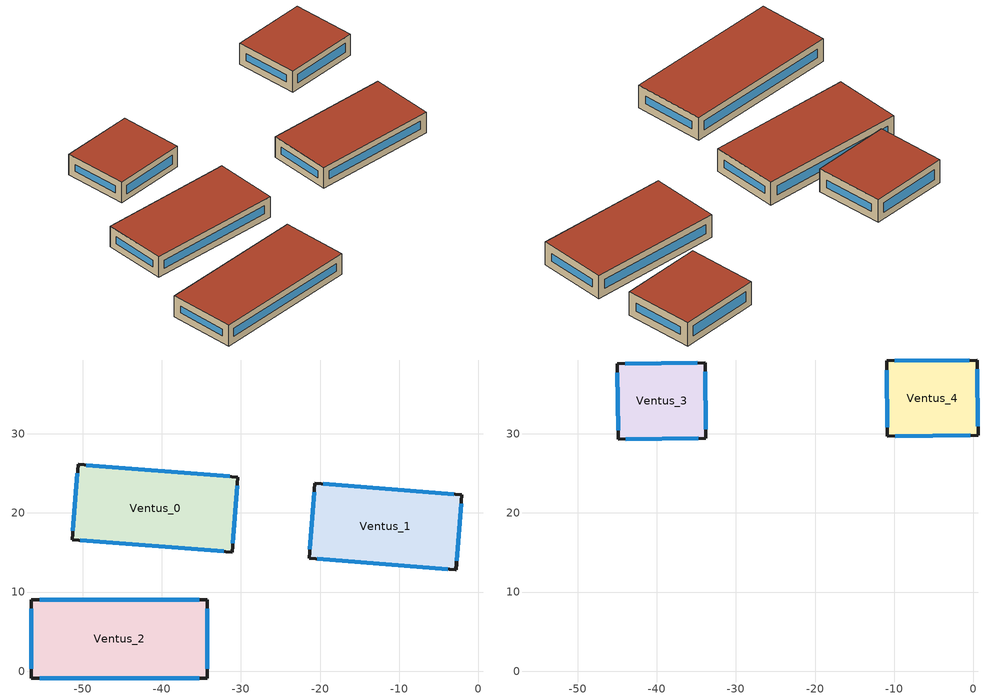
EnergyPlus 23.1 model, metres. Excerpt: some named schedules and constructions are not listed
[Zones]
Ventus_0
 floor outside (90.1-2019 Nonresidential CZ 0 Exterior Floor (Mass)): -50.59,26.13,3.49 -30.38,24.54,3.48 -31.13,15.05,3.48 -51.34,16.64,3.49
 wall outside (90.1-2019 Nonresidential CZ 0 Exterior Wall (Mass)): -50.59,26.13 -51.34,16.64 z3.49:6.87; -31.13,15.05 -30.38,24.54 z3.48:6.87; -51.34,16.64,3.49 -31.13,15.05,3.48 -31.13,15.05,6.87 -51.34,16.64,6.87; -30.38,24.54,3.48 -50.59,26.13,3.49 -50.59,26.13,6.87 -30.38,24.54,6.87
 window (90.1-2019 Nonresidential CZ 0 Glazing (Operable)): -50.68,25 -51.25,17.78 z4.62:5.74; -31.04,16.19 -30.47,23.41 z4.62:5.73; -50.31,16.56,4.52 -32.16,15.13,4.51 -32.16,15.13,5.83 -50.31,16.56,5.84; -31.41,24.62,4.51 -49.56,26.05,4.52 -49.56,26.05,5.84 -31.41,24.62,5.83
 roof outside (90.1-2019 Nonresidential CZ 0 Exterior Roof (Mass)): -50.59,26.13 -51.34,16.64 -31.13,15.05 -30.38,24.54 z6.87
Ventus_1
 floor outside (90.1-2019 Nonresidential CZ 0 Exterior Floor (Mass)): -21.39,14.28,3.48 -20.64,23.78,3.48 -2.06,22.31,3.47 -2.81,12.81,3.47
 wall outside (90.1-2019 Nonresidential CZ 0 Exterior Wall (Mass)): -2.81,12.81 -2.06,22.31 z3.47:6.86; -20.64,23.78 -21.39,14.28 z3.48:6.86; -21.39,14.28,3.48 -2.81,12.81,3.47 -2.81,12.81,6.86 -21.39,14.28,6.86; -2.06,22.31,3.47 -20.64,23.78,3.48 -20.64,23.78,6.86 -2.06,22.31,6.86
 window (90.1-2019 Nonresidential CZ 0 Glazing (Operable)): -20.36,14.19 -3.83,12.89 z4.5:5.83; -2.72,13.95 -2.15,21.18 z4.61:5.72; -20.73,22.64 -21.3,15.41 z4.61:5.73; -3.08,22.39,4.5 -19.62,23.7,4.5 -19.61,23.7,5.83 -3.08,22.39,5.83
 roof outside (90.1-2019 Nonresidential CZ 0 Exterior Roof (Mass)): -21.39,14.28 -2.81,12.81 -2.06,22.31 -20.64,23.78 z6.86
Ventus_2
 floor outside (90.1-2019 Nonresidential CZ 0 Exterior Floor (Mass)): -56.49,9.04 -34.25,9.04 -34.25,-0.87 -56.49,-0.87 z3.5
 wall outside (90.1-2019 Nonresidential CZ 0 Exterior Wall (Mass)): -56.49,9.04 -56.49,-0.87 -34.25,-0.87 -34.25,9.04 -56.49,9.04 z3.5:6.89
 window (90.1-2019 Nonresidential CZ 0 Glazing (Operable)): -56.49,7.9 -56.49,0.28 / -34.25,0.28 -34.25,7.9 z4.64:5.75; -55.45,-0.87 -35.29,-0.87 / -35.29,9.04 -55.45,9.04 z4.54:5.85
 roof outside (90.1-2019 Nonresidential CZ 0 Exterior Roof (Mass)): -56.49,9.04 -56.49,-0.87 -34.25,-0.87 -34.25,9.04 z6.89
Ventus_3
 floor outside (90.1-2019 Nonresidential CZ 0 Exterior Floor (Mass)): -33.89,38.98 -33.8,29.46 -44.89,29.34 -44.99,38.86 z6.11
 wall outside (90.1-2019 Nonresidential CZ 0 Exterior Wall (Mass)): -33.89,38.98 -44.99,38.86 -44.89,29.34 -33.8,29.46 -33.89,38.98 z6.11:9.51
 window (90.1-2019 Nonresidential CZ 0 Glazing (Operable)): -34.87,38.97 -44.01,38.87 / -43.91,29.35 -34.77,29.45 z7.08:8.53; -44.98,37.72 -44.9,30.48 / -33.81,30.6 -33.88,37.84 z7.25:8.37
 roof outside (90.1-2019 Nonresidential CZ 0 Exterior Roof (Mass)): -33.89,38.98 -44.99,38.86 -44.89,29.34 -33.8,29.46 z9.51
Ventus_4
 floor outside (90.1-2019 Nonresidential CZ 0 Exterior Floor (Mass)): 0.52,39.34 0.62,29.82 -10.85,29.7 -10.95,39.22 z6.11
 wall outside (90.1-2019 Nonresidential CZ 0 Exterior Wall (Mass)): 0.52,39.34 -10.95,39.22 -10.85,29.7 0.62,29.82 0.52,39.34 z6.11:9.57
 window (90.1-2019 Nonresidential CZ 0 Glazing (Operable)): -0.48,39.33 -9.95,39.23 / -9.85,29.71 -0.38,29.8 z7.1:8.57; -10.93,38.06 -10.86,30.85 / 0.61,30.97 0.53,38.18 z7.26:8.41
 roof outside (90.1-2019 Nonresidential CZ 0 Exterior Roof (Mass)): 0.52,39.34 -10.95,39.22 -10.85,29.7 0.62,29.82 z9.57
[Schedule:Week:Daily]
HeatAvail_Ventus_2_36; CoolAvail_Ventus_2_36: 65e3f139-55c4-491a-b8a1-de92385e0cb0, 25074c04-134a-4cd5-8869-0685f9ce901c, 138f1788-d115-4275-8913-5b5a03c72385, 370483e0-baab-4027-9a59-48fbdd436ac3, 73406b90-c116-4a38-ad26-4383958228e9, 84d43c4c-2615-4df1-85a1-b787e92f3893, 0ac50ae1-ade8-438e-9c97-9bc2b327bad1, 65e3f139-55c4-491a-b8a1-de92385e0cb0, 65e3f139-55c4-491a-b8a1-de92385e0cb0, 65e3f139-55c4-491a-b8a1-de92385e0cb0, 65e3f139-55c4-491a-b8a1-de92385e0cb0, 65e3f139-55c4-491a-b8a1-de92385e0cb0
HeatAvail_Ventus_2_37; CoolAvail_Ventus_2_37: c7d3c108-51e1-4642-b10b-24d9d065fcf4, 880d7f9e-f7e5-4845-9f62-fa0b82a83981, 86de422b-4adc-4f8c-b749-f42a706bffc7, f2e27bb0-f5a1-4c12-9222-5da141ad1eb5, 74054bd2-68bf-4c2e-b6fe-a9a46485e833, ea893394-956b-47a8-8b47-a2961b42e97b, 97807dff-fb68-4c04-8ba7-6cd170c0bd5b, c7d3c108-51e1-4642-b10b-24d9d065fcf4, c7d3c108-51e1-4642-b10b-24d9d065fcf4, c7d3c108-51e1-4642-b10b-24d9d065fcf4, c7d3c108-51e1-4642-b10b-24d9d065fcf4, c7d3c108-51e1-4642-b10b-24d9d065fcf4
HeatAvail_Ventus_2_38; CoolAvail_Ventus_2_38: b9c7d137-7474-496a-bda7-21dd42cd1285, d04262fa-b310-48b4-9ff0-47e72d262feb, 65e3f139-55c4-491a-b8a1-de92385e0cb0, 9ba10620-f997-461f-a3eb-d35a1e1b5dbc, c3946a26-4fde-49a7-97f4-fc630781a67f, 1d522c20-2eb0-4cc8-bc6a-dc0ba6922368, 07c72340-b4fe-42e0-bbc8-36a9f5657532, b9c7d137-7474-496a-bda7-21dd42cd1285, b9c7d137-7474-496a-bda7-21dd42cd1285, b9c7d137-7474-496a-bda7-21dd42cd1285, b9c7d137-7474-496a-bda7-21dd42cd1285, b9c7d137-7474-496a-bda7-21dd42cd1285
HeatAvail_Ventus_2_39; CoolAvail_Ventus_2_39: 6090c2da-3a51-4064-848f-2637f0081b64, c10c3bc1-e411-4a46-a84f-dfb66236ee43, 9def71ac-644c-4a43-924f-0a2d0336bef2, 057ceafd-0d81-4d68-930f-3b2314fa48cd, 88fed7b3-e359-4a1f-a5b9-45b8ce0c1dc6, 6514d837-955e-4917-8dd1-65b2037d5c9b, c7d3c108-51e1-4642-b10b-24d9d065fcf4, 6090c2da-3a51-4064-848f-2637f0081b64, 6090c2da-3a51-4064-848f-2637f0081b64, 6090c2da-3a51-4064-848f-2637f0081b64, 6090c2da-3a51-4064-848f-2637f0081b64, 6090c2da-3a51-4064-848f-2637f0081b64
HeatAvail_Ventus_2_40; CoolAvail_Ventus_2_40: 378fae08-bd07-4e10-b97f-0d253800d8c8, c2abe261-9d5a-47ce-8ee3-09f32edc3bbb, ce5c9ab2-7397-4451-b8f3-374983e1af58, 20d50bad-3716-475d-a8a1-b2a6c2b604ca, 8a122152-dec9-4ba9-a45f-2adae0c5be92, c6cdd4fb-32ea-43d7-bc5e-5b83dd70b81c, 9d5158ab-fff7-4870-812d-3696b2292dc0, 378fae08-bd07-4e10-b97f-0d253800d8c8, 378fae08-bd07-4e10-b97f-0d253800d8c8, 378fae08-bd07-4e10-b97f-0d253800d8c8, 378fae08-bd07-4e10-b97f-0d253800d8c8, 378fae08-bd07-4e10-b97f-0d253800d8c8
HeatAvail_Ventus_2_41; CoolAvail_Ventus_2_41: b8516354-ce2a-4c67-8c28-31f035522e6f, cbb8fdd0-a5e8-4b2a-b2e6-9693654d8a62, 0c72eb77-d275-4ca9-8307-6c8e2f133ad6, 18659121-dc2a-49d3-a320-01d2f054175a, 5ac3f529-2798-408c-837c-c11db3d63a5f, eaa47732-4b2a-4053-8051-910d054a4053, f2aae914-51d3-4cc0-a5d5-5e9baf011287, b8516354-ce2a-4c67-8c28-31f035522e6f, b8516354-ce2a-4c67-8c28-31f035522e6f, b8516354-ce2a-4c67-8c28-31f035522e6f, b8516354-ce2a-4c67-8c28-31f035522e6f, b8516354-ce2a-4c67-8c28-31f035522e6f
HeatAvail_Ventus_2_42; CoolAvail_Ventus_2_42: af1b22bb-13b3-4bdb-9a6e-cb5ab9315430, 8cfa296e-d2df-42e4-8383-1d6ab16bbdb5, e7079104-5a3e-4fb4-8b2d-8deb9dcb4755, df817dcb-ee5e-4ec2-b348-3e4532a01bdc, 5b88c96a-ba30-4bd6-8257-ec46818092f5, 9f3e6e33-ed0c-4338-a22e-80d68f66795f, 5e4f9b9f-effd-4ea0-b36d-686f673c8fb9, af1b22bb-13b3-4bdb-9a6e-cb5ab9315430, af1b22bb-13b3-4bdb-9a6e-cb5ab9315430, af1b22bb-13b3-4bdb-9a6e-cb5ab9315430, af1b22bb-13b3-4bdb-9a6e-cb5ab9315430, af1b22bb-13b3-4bdb-9a6e-cb5ab9315430
HeatAvail_Ventus_2_43; CoolAvail_Ventus_2_43: b1c0e00c-ed12-44a2-b2d7-3cdb69e5c55e, 444270f3-daff-4cc7-9fce-6beb186acede, b6fcd595-c7f4-4377-b65b-736495fb235b, cb12346d-0ba0-45f5-8b46-1b49f71a5a9e, 16a4b961-d781-45a6-b74f-7a45caf05543, 6c3f2d37-9869-4b85-9549-3a87988d3149, 5487ebe8-a8c6-4cfe-b288-16ea63a3ed1c, b1c0e00c-ed12-44a2-b2d7-3cdb69e5c55e, b1c0e00c-ed12-44a2-b2d7-3cdb69e5c55e, b1c0e00c-ed12-44a2-b2d7-3cdb69e5c55e, b1c0e00c-ed12-44a2-b2d7-3cdb69e5c55e, b1c0e00c-ed12-44a2-b2d7-3cdb69e5c55e
HeatAvail_Ventus_2_44; CoolAvail_Ventus_2_44: ebf265ea-062a-4190-8abf-f1e4c7d89c3a, bd94196e-8e29-48df-b222-d480efb91c9a, be69a2a8-dd22-4f26-b18a-4f66b965a4dc, 27a268de-534c-450b-8705-33fd3cf382a8, cd3f33d7-a60e-4094-a384-348fc886b9d6, 9dcf07ff-184b-43e1-ae98-d6415e276da1, 92402300-f1f6-4e8f-9e99-43f6f64837c9, ebf265ea-062a-4190-8abf-f1e4c7d89c3a, ebf265ea-062a-4190-8abf-f1e4c7d89c3a, ebf265ea-062a-4190-8abf-f1e4c7d89c3a, ebf265ea-062a-4190-8abf-f1e4c7d89c3a, ebf265ea-062a-4190-8abf-f1e4c7d89c3a
HeatAvail_Ventus_2_45; CoolAvail_Ventus_2_45: edc33e11-3f99-40de-8c90-1b0c78e9f77a, abaff233-e121-4acc-b176-3218b52b177e, 6fea13c3-60c2-45eb-826c-87bb4b14df5c, 5e5311e2-4511-4326-97f6-a5c9cd219aeb, 9def71ac-644c-4a43-924f-0a2d0336bef2, aa2181fb-0196-4305-8efc-c14c35da3080, edc33e11-3f99-40de-8c90-1b0c78e9f77a, edc33e11-3f99-40de-8c90-1b0c78e9f77a, edc33e11-3f99-40de-8c90-1b0c78e9f77a, edc33e11-3f99-40de-8c90-1b0c78e9f77a, edc33e11-3f99-40de-8c90-1b0c78e9f77a, edc33e11-3f99-40de-8c90-1b0c78e9f77a
HeatAvail_Ventus_2_46; CoolAvail_Ventus_2_46: 259ab910-9959-4b4f-8b96-6e911539b89f, 8cfa296e-d2df-42e4-8383-1d6ab16bbdb5, 7064cfc5-163a-4ef4-975e-a50f1919b0e4, 59b0afff-e258-4861-ada2-886758a3f753, 5c5f2de8-4e5d-47ee-83c5-350774adab4d, 9c9d8164-8209-42c6-9fdf-f23e4aa42083, 25aa9527-f0f8-4a6c-9c8b-b108c0fe62a6, 259ab910-9959-4b4f-8b96-6e911539b89f, 259ab910-9959-4b4f-8b96-6e911539b89f, 259ab910-9959-4b4f-8b96-6e911539b89f, 259ab910-9959-4b4f-8b96-6e911539b89f, 259ab910-9959-4b4f-8b96-6e911539b89f
HeatAvail_Ventus_2_47; CoolAvail_Ventus_2_47: c03b6a9b-1c9a-4da4-82c3-84b1e2d6d185, 35bfc4da-1048-4292-a682-5655fded43f1, 6b69f790-ab01-4a19-a6c0-13d6128415b2, f9e0fda7-9fed-4c1f-ab6e-5c589fc9d164, 29a76cad-3c7a-482d-a722-386eb74d0f12, ffb92333-dc2f-41db-92cf-14f798bb405c, a0979a01-a3ca-4264-b020-74ebd46e0f0a, c03b6a9b-1c9a-4da4-82c3-84b1e2d6d185, c03b6a9b-1c9a-4da4-82c3-84b1e2d6d185, c03b6a9b-1c9a-4da4-82c3-84b1e2d6d185, c03b6a9b-1c9a-4da4-82c3-84b1e2d6d185, c03b6a9b-1c9a-4da4-82c3-84b1e2d6d185
HeatAvail_Ventus_2_48; CoolAvail_Ventus_2_48: 4f398a15-0db5-4d59-9dc0-80d3d9d282d3, e2278e3a-4045-4e67-81d6-0536b52bb3ab, 11a3fd04-715e-4ad2-80a4-ede72ae8842a, 0c7495df-230f-4fc6-908c-b5aa0f2c6a24, a7c3e583-b1e6-45c1-bb73-94d104b83238, 3c2b0ca0-971e-45fd-9ccc-a7074d69a591, 5586d7ad-9746-4f08-b4f7-35d0e7b16240, 4f398a15-0db5-4d59-9dc0-80d3d9d282d3, 4f398a15-0db5-4d59-9dc0-80d3d9d282d3, 4f398a15-0db5-4d59-9dc0-80d3d9d282d3, 4f398a15-0db5-4d59-9dc0-80d3d9d282d3, 4f398a15-0db5-4d59-9dc0-80d3d9d282d3
HeatAvail_Ventus_2_49; CoolAvail_Ventus_2_49: 67ee3781-661a-4b32-9b97-ba11d48b80e8, dc2a5543-2a02-44da-8fa9-22b0ada74602, 12eac682-e5c5-4ae6-a22e-aa2c120430b8, 981b9efe-6f63-4d00-a449-24f73f51b0f8, ab4d6916-ed93-4cc5-93e4-05523ab73693, 1cf4dc22-9846-4e49-ae67-34ad1fd86b01, 89ea3b08-abcb-42b8-8007-58653634cdd2, 67ee3781-661a-4b32-9b97-ba11d48b80e8, 67ee3781-661a-4b32-9b97-ba11d48b80e8, 67ee3781-661a-4b32-9b97-ba11d48b80e8, 67ee3781-661a-4b32-9b97-ba11d48b80e8, 67ee3781-661a-4b32-9b97-ba11d48b80e8
HeatAvail_Ventus_2_50; CoolAvail_Ventus_2_50: d87af202-f746-4e46-9ceb-371fa7de3b83, ce5c9ab2-7397-4451-b8f3-374983e1af58, 3d23e240-37b9-4a4c-859a-93105498007c, 5d1bad87-1508-49bf-a120-4ab5144eeda2, eb554330-09ba-415f-8b33-a8f0120e2a10, 70444d5c-3d02-4dff-b528-fa1576757e0f, 47d4713a-9828-4be8-aafd-385b8726fa04, d87af202-f746-4e46-9ceb-371fa7de3b83, d87af202-f746-4e46-9ceb-371fa7de3b83, d87af202-f746-4e46-9ceb-371fa7de3b83, d87af202-f746-4e46-9ceb-371fa7de3b83, d87af202-f746-4e46-9ceb-371fa7de3b83
HeatAvail_Ventus_2_51; CoolAvail_Ventus_2_51: 95bc9a77-b8c9-4411-b57c-91eb9c8e52f7, e395d3ac-8cd0-402f-8ca6-1fda7fb30dab, db1a38b2-f9c2-4a48-9e49-15d8acc4e610, 61444038-0694-4e57-a64f-e4e0b6dce092, 40f3f618-6b86-4e51-bfd6-75e26ad0f9b2, 84ed0fb4-1736-4e8f-95e7-5ca1767a8ac9, 771f1635-afb7-4127-b90c-094704ff1bdc, 95bc9a77-b8c9-4411-b57c-91eb9c8e52f7, 95bc9a77-b8c9-4411-b57c-91eb9c8e52f7, 95bc9a77-b8c9-4411-b57c-91eb9c8e52f7, 95bc9a77-b8c9-4411-b57c-91eb9c8e52f7, 95bc9a77-b8c9-4411-b57c-91eb9c8e52f7
HeatAvail_Ventus_2_52; CoolAvail_Ventus_2_52: 50415600-1913-4f4c-b66f-f5c1d08e44a5, 50415600-1913-4f4c-b66f-f5c1d08e44a5, 50415600-1913-4f4c-b66f-f5c1d08e44a5, 50415600-1913-4f4c-b66f-f5c1d08e44a5, 50415600-1913-4f4c-b66f-f5c1d08e44a5, 50415600-1913-4f4c-b66f-f5c1d08e44a5, 50415600-1913-4f4c-b66f-f5c1d08e44a5, 50415600-1913-4f4c-b66f-f5c1d08e44a5, 50415600-1913-4f4c-b66f-f5c1d08e44a5, 50415600-1913-4f4c-b66f-f5c1d08e44a5, 50415600-1913-4f4c-b66f-f5c1d08e44a5, 50415600-1913-4f4c-b66f-f5c1d08e44a5
CoolAvail_Ventus_2_0: 7158aaf4-5a2b-4dfb-b4ee-7a1afa80c914, ea893394-956b-47a8-8b47-a2961b42e97b, 98e88dad-ab29-41fd-9cb4-9f7a812e4348, 7bba5579-4e0c-4581-935f-20ad767e8b1c, 96b4f15b-9833-42f4-beef-ad4644ba9616, 038e51b7-aa1a-4c68-a283-edc952d3799f, ea8110dd-ba3e-46bd-b19a-fb37a1088d34, 7158aaf4-5a2b-4dfb-b4ee-7a1afa80c914, 7158aaf4-5a2b-4dfb-b4ee-7a1afa80c914, 7158aaf4-5a2b-4dfb-b4ee-7a1afa80c914, 7158aaf4-5a2b-4dfb-b4ee-7a1afa80c914, 7158aaf4-5a2b-4dfb-b4ee-7a1afa80c914
CoolAvail_Ventus_2_1: f5f91727-b8df-4fa3-bfaa-6b7d5bd52d09, 4c8de2f8-7c8c-4800-bfda-45e82a9503ca, b5a8b265-8ec4-41aa-b2d8-f610f16bb71a, cce94fd9-a77f-4a92-bade-3cbd5a2e0e45, 5c246eef-ec44-49cf-b00f-87fc8b3c43a0, 5012d3e1-fcf8-4b08-8a6d-4ef5503795fd, 0b75f616-7fec-44bb-a6bb-fd3c22e49948, f5f91727-b8df-4fa3-bfaa-6b7d5bd52d09, f5f91727-b8df-4fa3-bfaa-6b7d5bd52d09, f5f91727-b8df-4fa3-bfaa-6b7d5bd52d09, f5f91727-b8df-4fa3-bfaa-6b7d5bd52d09, f5f91727-b8df-4fa3-bfaa-6b7d5bd52d09
CoolAvail_Ventus_2_2: 24c36759-e481-4a83-b82b-e7979fa094c3, e9f6a664-93cd-4686-8c3d-328d1de24190, 5c246eef-ec44-49cf-b00f-87fc8b3c43a0, 083f8b44-4ef6-46ae-8c54-783710230c9f, ea893394-956b-47a8-8b47-a2961b42e97b, 89c627bc-5e49-43d5-a474-2e924b869038, 5d813a75-0934-4b92-bc50-2816f1e5791d, 24c36759-e481-4a83-b82b-e7979fa094c3, 24c36759-e481-4a83-b82b-e7979fa094c3, 24c36759-e481-4a83-b82b-e7979fa094c3, 24c36759-e481-4a83-b82b-e7979fa094c3, 24c36759-e481-4a83-b82b-e7979fa094c3
CoolAvail_Ventus_2_3: 530a323b-7730-43b7-82cb-3ee1fd74c873, d135375e-badd-40b1-8688-f4bb18616764, 7c9735b5-ba42-44eb-bd93-d1f808c8e906, 8f49b1fe-51a5-4e12-b355-98c825e37863, daf53c50-d593-4d6c-82c5-d2857734a0c7, 7158aaf4-5a2b-4dfb-b4ee-7a1afa80c914, 394fd872-9376-4285-be4e-9095a7ef1fc4, 530a323b-7730-43b7-82cb-3ee1fd74c873, 530a323b-7730-43b7-82cb-3ee1fd74c873, 530a323b-7730-43b7-82cb-3ee1fd74c873, 530a323b-7730-43b7-82cb-3ee1fd74c873, 530a323b-7730-43b7-82cb-3ee1fd74c873
CoolAvail_Ventus_2_4: 14c6de81-30af-4a0e-a4e3-49b473cf6d41, 6c8eba5e-1700-4e82-b01d-6fab886f2439, a486f01f-6a52-44f2-827a-26a99d45cce7, f9bad371-961f-44aa-93b9-5e3151e6df32, 5a642dc8-9825-456e-bda7-f5c41b3ed6a2, 2ae50555-2d6d-4046-8740-244b8c7e5ac2, 6c8eba5e-1700-4e82-b01d-6fab886f2439, 14c6de81-30af-4a0e-a4e3-49b473cf6d41, 14c6de81-30af-4a0e-a4e3-49b473cf6d41, 14c6de81-30af-4a0e-a4e3-49b473cf6d41, 14c6de81-30af-4a0e-a4e3-49b473cf6d41, 14c6de81-30af-4a0e-a4e3-49b473cf6d41
CoolAvail_Ventus_2_5: 6190e8b2-f565-46d1-80ae-4f5e3685a436, 525a46cb-6b0e-497f-84cc-fe719be2a710, 58379191-c1b4-47e5-a0c5-a19f7e5b1178, 6c493063-79ea-4329-a2fc-348c6a05954d, cfa1612d-a7c4-43f3-953b-f1ae1bd8dd69, a0851d90-119e-408b-9160-7f326c87494c, 1eb56954-0b7e-4442-8040-563b1a7f3814, 6190e8b2-f565-46d1-80ae-4f5e3685a436, 6190e8b2-f565-46d1-80ae-4f5e3685a436, 6190e8b2-f565-46d1-80ae-4f5e3685a436, 6190e8b2-f565-46d1-80ae-4f5e3685a436, 6190e8b2-f565-46d1-80ae-4f5e3685a436
CoolAvail_Ventus_2_6: 638d7c9e-c17c-4aec-a0fc-98fb6eee6cdc, 576e89f0-6812-4d7b-a71b-ed667f800c9a, 769dc03d-33fd-4c48-bde9-9c464d1200bb, 0dcae88f-2029-4a76-a348-85cce32da07c, 29ccd82d-e2c4-441a-b54e-a5719c5b7e80, af63b4a2-debd-4e12-990d-0cf093cff569, 3270dfe9-63c8-4046-9da8-dc1563232933, 638d7c9e-c17c-4aec-a0fc-98fb6eee6cdc, 638d7c9e-c17c-4aec-a0fc-98fb6eee6cdc, 638d7c9e-c17c-4aec-a0fc-98fb6eee6cdc, 638d7c9e-c17c-4aec-a0fc-98fb6eee6cdc, 638d7c9e-c17c-4aec-a0fc-98fb6eee6cdc
CoolAvail_Ventus_2_7: f735713b-1de7-4057-b946-f9363e1bd471, 1297b24e-b186-4720-a250-24a7711f8cb1, cc073949-01ac-4db5-a5b3-bc1630463598, a9279f97-692f-4cfd-a2f7-ec6d95770965, 29672d6e-07e8-4aaf-b33a-50f2300d0518, c964ea7b-1134-4705-9409-38d53af21baa, f0ad1450-6134-4a64-a067-7789090dd9d3, f735713b-1de7-4057-b946-f9363e1bd471, f735713b-1de7-4057-b946-f9363e1bd471, f735713b-1de7-4057-b946-f9363e1bd471, f735713b-1de7-4057-b946-f9363e1bd471, f735713b-1de7-4057-b946-f9363e1bd471
CoolAvail_Ventus_2_8: ad563fe5-466c-41de-be62-26933d744d3e, 625c3241-47f1-43b7-ace3-c5f51236fa8e, 6bfff181-53aa-479a-995c-51560f8a5d5c, 56518056-a51e-4845-ad2e-14945a328c81, 9b892f0d-86fc-4605-9574-a2a1841287ff, 906098ef-ff9c-4ce6-8781-998ff0a07049, abaff233-e121-4acc-b176-3218b52b177e, ad563fe5-466c-41de-be62-26933d744d3e, ad563fe5-466c-41de-be62-26933d744d3e, ad563fe5-466c-41de-be62-26933d744d3e, ad563fe5-466c-41de-be62-26933d744d3e, ad563fe5-466c-41de-be62-26933d744d3e
CoolAvail_Ventus_2_9: 47bea3f7-5ad0-40fb-84f1-b02ba0b11edf, a8750861-35c9-4a01-b248-721a8bc6e035, abaff233-e121-4acc-b176-3218b52b177e, 03972041-d6f2-4adf-a766-8375f5e9fecf, 36c44b85-d5b0-4df3-a5eb-8a661860568d, ff10f670-3dd1-4de0-b561-c62058da69c6, 50831c31-48dc-4423-8db2-7565b2b2cda8, 47bea3f7-5ad0-40fb-84f1-b02ba0b11edf, 47bea3f7-5ad0-40fb-84f1-b02ba0b11edf, 47bea3f7-5ad0-40fb-84f1-b02ba0b11edf, 47bea3f7-5ad0-40fb-84f1-b02ba0b11edf, 47bea3f7-5ad0-40fb-84f1-b02ba0b11edf
CoolAvail_Ventus_2_10: 49ce150c-6112-429a-aca5-0a4cf0b6a216, abaff233-e121-4acc-b176-3218b52b177e, 9253dda1-d2f3-4e73-8e86-1a2018f0284b, dc6a5729-5403-44ac-aeb8-64c4cf710a29, 83d53b60-484d-41a2-add2-88cb8570cf96, a79a9e7a-9c7b-4898-9e24-aaf3bc7f40e1, 3e455692-f571-4d70-9847-2ce97a641f93, 49ce150c-6112-429a-aca5-0a4cf0b6a216, 49ce150c-6112-429a-aca5-0a4cf0b6a216, 49ce150c-6112-429a-aca5-0a4cf0b6a216, 49ce150c-6112-429a-aca5-0a4cf0b6a216, 49ce150c-6112-429a-aca5-0a4cf0b6a216
CoolAvail_Ventus_2_11: abaff233-e121-4acc-b176-3218b52b177e, 9dac12f2-96d5-4c21-865e-c967c9f8e4b4, ec4a7ace-ff22-4219-9c68-8d1d7cbca50a, d770e1dc-c64f-4ba8-bccc-cb9c3e507657, 756c7f7e-2d5d-4c0e-8676-d62993ddbc5a, b7548e7b-6d15-45d5-9ad8-2269986b0363, 7d0ede67-a537-4393-a9bf-4f9ae5e3e072, abaff233-e121-4acc-b176-3218b52b177e, abaff233-e121-4acc-b176-3218b52b177e, abaff233-e121-4acc-b176-3218b52b177e, abaff233-e121-4acc-b176-3218b52b177e, abaff233-e121-4acc-b176-3218b52b177e
CoolAvail_Ventus_2_12: 1557c61e-7dc5-4fc4-9817-5bbbaf0b9155, a6acf645-127e-417b-bbaa-114d3af0d377, 1ac6313c-d685-49b1-8aed-7caaf5e12eea, 1e30b826-206a-4819-9f59-10792228119a, 9a390b91-84e5-40cf-9c08-d10cf1815cb5, 1f36c98e-b347-4fdf-b9d9-abbead5fc37d, 76cbd0cb-536c-4cf6-a767-ea55ca1c133b, 1557c61e-7dc5-4fc4-9817-5bbbaf0b9155, 1557c61e-7dc5-4fc4-9817-5bbbaf0b9155, 1557c61e-7dc5-4fc4-9817-5bbbaf0b9155, 1557c61e-7dc5-4fc4-9817-5bbbaf0b9155, 1557c61e-7dc5-4fc4-9817-5bbbaf0b9155
CoolAvail_Ventus_2_13: 7ff9edc0-bf98-485c-bf4c-6f48985e7d7a, cc86be1d-270c-4455-b871-bd2973ed937f, 840c2482-bf2d-4fdc-a83f-754bd1980ef7, d79bcfdd-a6ce-494a-9269-4d3b7a3a6b1d, a4976cb1-642b-42e7-89c3-9ad1905bddf1, 2dff9784-a058-45b6-8693-61ffc2cc0571, 921ef230-30e7-469a-8704-53d67a6d9d1b, 7ff9edc0-bf98-485c-bf4c-6f48985e7d7a, 7ff9edc0-bf98-485c-bf4c-6f48985e7d7a, 7ff9edc0-bf98-485c-bf4c-6f48985e7d7a, 7ff9edc0-bf98-485c-bf4c-6f48985e7d7a, 7ff9edc0-bf98-485c-bf4c-6f48985e7d7a
CoolAvail_Ventus_2_14: 1d1bbe9c-0b5c-4e98-9ef0-9e01f577cf7b, 6d131b91-5c81-4faa-8502-e9d5e0bd4816, bdd5bd41-a9c8-4d6b-8a4f-942c21ee8b55, 2f98b04b-87be-447f-a1a5-0cb17425eacc, 64574ad7-3298-4a64-a8ab-96ac1f900380, 8d437f67-c17f-4a54-880f-5b4ac389bae9, 7016debf-1e31-441e-8941-372434a77819, 1d1bbe9c-0b5c-4e98-9ef0-9e01f577cf7b, 1d1bbe9c-0b5c-4e98-9ef0-9e01f577cf7b, 1d1bbe9c-0b5c-4e98-9ef0-9e01f577cf7b, 1d1bbe9c-0b5c-4e98-9ef0-9e01f577cf7b, 1d1bbe9c-0b5c-4e98-9ef0-9e01f577cf7b
CoolAvail_Ventus_2_15: 4261aa80-ca22-43da-8c6d-62d4a80df65f, 41c0b485-bfe2-4b60-92f4-ef725acb7400, 69320cb6-1723-4991-8478-49bc92507409, 3a343040-e5a2-4923-a58f-bdf52c09575a, b518a31d-a599-456b-a29d-4b6a8e6b8d9e, d8113999-81b4-45c8-8da3-49ba1428dba2, e9cb1df0-5994-4d4a-ad43-8b8829f8ca7e, 4261aa80-ca22-43da-8c6d-62d4a80df65f, 4261aa80-ca22-43da-8c6d-62d4a80df65f, 4261aa80-ca22-43da-8c6d-62d4a80df65f, 4261aa80-ca22-43da-8c6d-62d4a80df65f, 4261aa80-ca22-43da-8c6d-62d4a80df65f
CoolAvail_Ventus_2_16: b855bd31-a54b-4b91-b370-e5b23e536827, d4e990da-b2ca-432e-b8df-095b9bcdccac, 115582ab-0b18-4729-bfaf-8d3af2d68d98, d71fbb3e-b007-4577-b9a5-8d8ccddd81e5, 4bb75911-a9a6-484e-bd60-1da2e4a0c899, b9b593cd-670b-4799-a2f7-83242c7e6293, f69f07d3-f1a7-4f39-afa8-dd531a80312f, b855bd31-a54b-4b91-b370-e5b23e536827, b855bd31-a54b-4b91-b370-e5b23e536827, b855bd31-a54b-4b91-b370-e5b23e536827, b855bd31-a54b-4b91-b370-e5b23e536827, b855bd31-a54b-4b91-b370-e5b23e536827
CoolAvail_Ventus_2_17: 75294591-ea63-438a-abb4-a05d61ea89bf, ca1d4d6e-35f5-4d25-91cd-16c0fe71e7d4, 17a8c0e9-dbf1-4945-a9f7-4fc2b3a2acd3, c7d3c108-51e1-4642-b10b-24d9d065fcf4, 4472c98c-8089-4af4-9cc3-119365db7ca8, 5c4812be-cc35-4f4a-a931-81b662427617, e8a3d1d0-a20c-487d-beb9-4920cd4ef21f, 75294591-ea63-438a-abb4-a05d61ea89bf, 75294591-ea63-438a-abb4-a05d61ea89bf, 75294591-ea63-438a-abb4-a05d61ea89bf, 75294591-ea63-438a-abb4-a05d61ea89bf, 75294591-ea63-438a-abb4-a05d61ea89bf
CoolAvail_Ventus_2_18: 67a74a07-90df-41ba-83b9-f17ff7d25cb2, 1c380fa9-2913-4c44-b6c9-0beff170aba2, 2d50145b-d5d5-4408-a454-7f832a59cbf5, 67a74a07-90df-41ba-83b9-f17ff7d25cb2, cf5651c1-719a-4dc2-98ea-3c98721ad41a, 89fc61c6-6dd7-4947-84e0-e53b50bad561, a2376b19-c7ba-4254-a0b2-dcc63b821e47, 67a74a07-90df-41ba-83b9-f17ff7d25cb2, 67a74a07-90df-41ba-83b9-f17ff7d25cb2, 67a74a07-90df-41ba-83b9-f17ff7d25cb2, 67a74a07-90df-41ba-83b9-f17ff7d25cb2, 67a74a07-90df-41ba-83b9-f17ff7d25cb2
CoolAvail_Ventus_2_19: 2eb112a7-07fd-4f53-83e5-7f44396a0c42, 1f60ed8c-239f-4751-abcf-71e5c0ffbf2e, f33e052e-e3a3-494a-a27e-03d235a75edb, ccf7ed58-49bb-41d0-bd70-4ee9d4c4a426, 41acea93-75d2-4d9b-919a-fd292689db66, 1c593e3f-399b-4fdc-856a-031dcefcaf63, 30c38fbb-ae9b-47c8-818d-f567db761d1c, 2eb112a7-07fd-4f53-83e5-7f44396a0c42, 2eb112a7-07fd-4f53-83e5-7f44396a0c42, 2eb112a7-07fd-4f53-83e5-7f44396a0c42, 2eb112a7-07fd-4f53-83e5-7f44396a0c42, 2eb112a7-07fd-4f53-83e5-7f44396a0c42
CoolAvail_Ventus_2_20: 25074c04-134a-4cd5-8869-0685f9ce901c, d63d487f-5d72-48e8-9033-3b6aa6049279, 2eb112a7-07fd-4f53-83e5-7f44396a0c42, 3911336b-13f4-4036-b373-52f9b7230f8e, ab2f565a-3b5e-47b4-adf8-e6397d8f5dcd, 79d3580d-fc3c-480b-a97f-7f59da72b1ce, 71a86644-dbda-428c-9fea-36bbc2422041, 25074c04-134a-4cd5-8869-0685f9ce901c, 25074c04-134a-4cd5-8869-0685f9ce901c, 25074c04-134a-4cd5-8869-0685f9ce901c, 25074c04-134a-4cd5-8869-0685f9ce901c, 25074c04-134a-4cd5-8869-0685f9ce901c
CoolAvail_Ventus_2_21: 406d220a-ea8a-4620-ab9a-f017f7ae1691, 525a46cb-6b0e-497f-84cc-fe719be2a710, 017299d7-d4c5-4813-90e5-d6778557dc1b, a08da8fc-ac96-41a0-863e-c02cbd00ca50, 969a7ccf-f4b9-48e3-bf5e-efbad88b9648, ca026977-a8df-433a-8448-a345ec1d7be0, 2907bb89-a569-4865-8d4c-cc7da8f8fa9b, 406d220a-ea8a-4620-ab9a-f017f7ae1691, 406d220a-ea8a-4620-ab9a-f017f7ae1691, 406d220a-ea8a-4620-ab9a-f017f7ae1691, 406d220a-ea8a-4620-ab9a-f017f7ae1691, 406d220a-ea8a-4620-ab9a-f017f7ae1691
CoolAvail_Ventus_2_22: f3904647-6033-403a-8202-c0e0b7188cac, 1f2e60f5-4a64-40b3-a2fd-b74d962fbd16, 6301f005-ca53-4402-a55a-10288e0469fc, da62ef6f-ef6f-4b4f-87ed-1bb8ec028557, ca9c2e51-8df5-4d3d-8190-80f0c6cb76ac, 7f1bc331-9c8c-4eba-8398-74f9fa05e77e, d5358a2d-fec6-4afc-81ec-77d400248433, f3904647-6033-403a-8202-c0e0b7188cac, f3904647-6033-403a-8202-c0e0b7188cac, f3904647-6033-403a-8202-c0e0b7188cac, f3904647-6033-403a-8202-c0e0b7188cac, f3904647-6033-403a-8202-c0e0b7188cac
CoolAvail_Ventus_2_23: c05780cb-043b-46aa-bb2b-5f83ae60d46d, 05832be9-92a3-4a87-9618-6032a66677cd, b30cb9b5-21e8-4114-bf96-ef16dee82c00, 766b237d-6a9e-4b85-ae81-4178abc6c82f, f54727d9-aeda-4f10-a4aa-cc5c5a1492d4, c848a378-8bed-48a9-9eb3-1e4941a50809, 8588ac5a-27e8-47d2-8086-4e50aef849d1, c05780cb-043b-46aa-bb2b-5f83ae60d46d, c05780cb-043b-46aa-bb2b-5f83ae60d46d, c05780cb-043b-46aa-bb2b-5f83ae60d46d, c05780cb-043b-46aa-bb2b-5f83ae60d46d, c05780cb-043b-46aa-bb2b-5f83ae60d46d
CoolAvail_Ventus_2_24: 180a623c-d74b-4dd9-ba05-daa202074ec6, a7322b6d-6309-4f1b-9fdf-54dfc24adfec, 821ffc73-84c6-4164-89d7-686c19d3f16b, 51e417a1-0312-4751-bc02-1dd9a24a9e5a, 83234d12-1b75-4f51-85b3-5eb005d4d259, 948ccadd-859d-4d5e-b812-8566f4ff7bfb, b6f1c0d8-f17d-4dea-b350-055d8560e91a, 180a623c-d74b-4dd9-ba05-daa202074ec6, 180a623c-d74b-4dd9-ba05-daa202074ec6, 180a623c-d74b-4dd9-ba05-daa202074ec6, 180a623c-d74b-4dd9-ba05-daa202074ec6, 180a623c-d74b-4dd9-ba05-daa202074ec6
CoolAvail_Ventus_2_25: 7778add0-510f-43c3-a1dc-ecfce751ffea, 65a2de87-5144-4034-aa07-7fbfc60b6d57, 0ac50ae1-ade8-438e-9c97-9bc2b327bad1, 9dff7ca5-d767-4365-8e00-a506e08efb4e, 643e67ea-0bb5-4eb6-8cab-6fe6f1960727, f67f652c-f978-46cb-8edd-a713db10e1dd, 82193a8c-dec4-43a7-8e5e-21b6d35fbce9, 7778add0-510f-43c3-a1dc-ecfce751ffea, 7778add0-510f-43c3-a1dc-ecfce751ffea, 7778add0-510f-43c3-a1dc-ecfce751ffea, 7778add0-510f-43c3-a1dc-ecfce751ffea, 7778add0-510f-43c3-a1dc-ecfce751ffea
CoolAvail_Ventus_2_26: 68a6f05d-2c10-406f-8159-012e06ca5293, 18fef868-91e4-4925-8a0b-8913b8bf6f8b, 51bbcce5-df5b-47f0-a166-52e4232772f9, 3a3d49bf-7da0-4633-9e5b-2388c18a48d1, 0309cf2d-cd66-4be8-8c23-507fecaa03c8, 1543f6b6-8010-442a-86cb-b92de69aa8f0, cef632d3-223f-4212-bb6f-c2378781a5d9, 68a6f05d-2c10-406f-8159-012e06ca5293, 68a6f05d-2c10-406f-8159-012e06ca5293, 68a6f05d-2c10-406f-8159-012e06ca5293, 68a6f05d-2c10-406f-8159-012e06ca5293, 68a6f05d-2c10-406f-8159-012e06ca5293
CoolAvail_Ventus_2_27: 952a7981-fe74-4ba8-9b34-c2749137560b, 68c4be17-8eec-43ca-a091-4e481e2ba7c3, 86bf90ae-429c-4d9d-9a84-3bad6150341c, c6dd0d73-5917-4b13-aad0-784fdd042119, da2ab299-3f42-41f6-b194-4812418ca2f6, a29dd0f5-fb99-4ae3-956f-649b770296ed, cdb56c2a-a804-457a-91aa-4e1176fa85c1, 952a7981-fe74-4ba8-9b34-c2749137560b, 952a7981-fe74-4ba8-9b34-c2749137560b, 952a7981-fe74-4ba8-9b34-c2749137560b, 952a7981-fe74-4ba8-9b34-c2749137560b, 952a7981-fe74-4ba8-9b34-c2749137560b
CoolAvail_Ventus_2_28: b618041a-816f-4c02-8a49-8838e089245d, 845b166e-d04f-41cf-8f74-4a985483e72f, 49314c32-4c9d-4225-9993-5f17e3262b67, 01eb10a6-925f-4a55-968b-764ac9559073, c7d3c108-51e1-4642-b10b-24d9d065fcf4, 7e418bb2-8b75-459b-badb-964bd68a64cc, 406d220a-ea8a-4620-ab9a-f017f7ae1691, b618041a-816f-4c02-8a49-8838e089245d, b618041a-816f-4c02-8a49-8838e089245d, b618041a-816f-4c02-8a49-8838e089245d, b618041a-816f-4c02-8a49-8838e089245d, b618041a-816f-4c02-8a49-8838e089245d
CoolAvail_Ventus_2_29: 286fcfb8-dc4e-49cf-99dd-bf285d89ecfb, 6f9c61a7-be0d-40d6-a5ad-a224499b1481, 033d80e2-106b-4b9f-9656-29de1ef509e0, 378fae08-bd07-4e10-b97f-0d253800d8c8, c7d3c108-51e1-4642-b10b-24d9d065fcf4, c7d3c108-51e1-4642-b10b-24d9d065fcf4, 0c7f6b79-4a2c-4f8d-b9d7-a0b02fc2033b, 286fcfb8-dc4e-49cf-99dd-bf285d89ecfb, 286fcfb8-dc4e-49cf-99dd-bf285d89ecfb, 286fcfb8-dc4e-49cf-99dd-bf285d89ecfb, 286fcfb8-dc4e-49cf-99dd-bf285d89ecfb, 286fcfb8-dc4e-49cf-99dd-bf285d89ecfb
CoolAvail_Ventus_2_30: 26a997f3-1259-48cd-896d-c9ae443237e7, abaff233-e121-4acc-b176-3218b52b177e, 4fa0e65e-a491-4254-bf99-bc6948f07ae4, 08f1a440-4b04-4f21-b2df-410f60d1dd46, f6605d33-e3cb-4820-b9ad-5141c0bbc296, ccd12820-27b1-4c5c-881a-9619a404b29c, 50d6c5a2-3c2b-42d5-8afc-28891047bc13, 26a997f3-1259-48cd-896d-c9ae443237e7, 26a997f3-1259-48cd-896d-c9ae443237e7, 26a997f3-1259-48cd-896d-c9ae443237e7, 26a997f3-1259-48cd-896d-c9ae443237e7, 26a997f3-1259-48cd-896d-c9ae443237e7
CoolAvail_Ventus_2_31: 75a78c42-c535-4cfa-95a0-8fce7938889b, 3911336b-13f4-4036-b373-52f9b7230f8e, 033d80e2-106b-4b9f-9656-29de1ef509e0, 58e3fed2-11b8-4d75-83f9-f62192c3ef8c, 4a2cc418-8214-44fb-92b8-ff5d221cb2f9, 771f1635-afb7-4127-b90c-094704ff1bdc, 3d946fa6-7b8f-453a-bd1b-75eb2d5b0e74, 75a78c42-c535-4cfa-95a0-8fce7938889b, 75a78c42-c535-4cfa-95a0-8fce7938889b, 75a78c42-c535-4cfa-95a0-8fce7938889b, 75a78c42-c535-4cfa-95a0-8fce7938889b, 75a78c42-c535-4cfa-95a0-8fce7938889b
CoolAvail_Ventus_2_32: 342654ee-4c14-449a-845b-2cbe67e8a51e, f927c023-27f4-47b2-9de5-ea1efb2a2ede, 1cb2bb12-eed5-47d5-a170-33ba651472a2, 48fd40f5-b6e7-4e06-b35d-4aa5e0dcc661, 777ad352-e991-4696-9acd-0f3a6e511a3b, e78262a3-9a03-42f9-8647-7ae00c2e8a47, 3ddfb741-2dbb-443f-bffd-191e90a5819b, 342654ee-4c14-449a-845b-2cbe67e8a51e, 342654ee-4c14-449a-845b-2cbe67e8a51e, 342654ee-4c14-449a-845b-2cbe67e8a51e, 342654ee-4c14-449a-845b-2cbe67e8a51e, 342654ee-4c14-449a-845b-2cbe67e8a51e
CoolAvail_Ventus_2_33: 9eb6c6dd-85f2-4d02-afeb-dc01f400a541, 6b4224ab-a6d8-400b-b1f8-125bd56c3614, e77d6c9c-8941-4961-a4b9-d85dbed49efd, 9948bc28-c651-414e-9607-205ef9357170, 69391d37-c1dd-4f2e-ba27-34face305099, 017299d7-d4c5-4813-90e5-d6778557dc1b, 3aa7ad63-2213-466b-9f22-a4ac6add9191, 9eb6c6dd-85f2-4d02-afeb-dc01f400a541, 9eb6c6dd-85f2-4d02-afeb-dc01f400a541, 9eb6c6dd-85f2-4d02-afeb-dc01f400a541, 9eb6c6dd-85f2-4d02-afeb-dc01f400a541, 9eb6c6dd-85f2-4d02-afeb-dc01f400a541
CoolAvail_Ventus_2_34: 04e99e5e-6457-44fc-aec7-2dc07801b800, c8c565e7-2257-45d0-a2d9-63349958ef0c, 3ef03882-e129-4934-a6ed-856ba41573d4, ebcb8be8-4728-427f-9e91-7a0167dc3d0a, 434f043e-913f-4ad7-b340-23f571a24b49, b3f632b3-8d3b-4a42-8d97-cd9d8aab3005, c8539508-d002-463d-82ba-63ce1c570edc, 04e99e5e-6457-44fc-aec7-2dc07801b800, 04e99e5e-6457-44fc-aec7-2dc07801b800, 04e99e5e-6457-44fc-aec7-2dc07801b800, 04e99e5e-6457-44fc-aec7-2dc07801b800, 04e99e5e-6457-44fc-aec7-2dc07801b800
CoolAvail_Ventus_2_35: 5e326456-cad5-497e-89fa-ba460865d336, 3587afe6-2b89-4188-908a-4a1fb8707b82, f5f91727-b8df-4fa3-bfaa-6b7d5bd52d09, 5ea22281-accd-43f5-96b9-51684d82d0b2, 3270dfe9-63c8-4046-9da8-dc1563232933, b45bb29f-862f-4fda-8dca-a107c43617c6, 9e4d310c-ba0e-4bb1-a853-2b3161a56f74, 5e326456-cad5-497e-89fa-ba460865d336, 5e326456-cad5-497e-89fa-ba460865d336, 5e326456-cad5-497e-89fa-ba460865d336, 5e326456-cad5-497e-89fa-ba460865d336, 5e326456-cad5-497e-89fa-ba460865d336
NatVentAvail_Ventus_2_0: f6354cd7-10a3-4f2a-98c8-83f459772a77, bc329499-9032-4322-b8a8-ff77f105c3a1, 0a5d11cb-535e-4073-880c-bf5f0e539de1, e2f94440-4fd9-4cd6-8697-230aa730da0e, 36f988ef-82e3-41bc-8cd5-1b0ca4de790c, 5f412e3c-5a66-4128-b501-81c0bd60afc7, 4ff789ac-5852-4111-b8ca-0b905bccfb9d, f6354cd7-10a3-4f2a-98c8-83f459772a77, f6354cd7-10a3-4f2a-98c8-83f459772a77, f6354cd7-10a3-4f2a-98c8-83f459772a77, f6354cd7-10a3-4f2a-98c8-83f459772a77, f6354cd7-10a3-4f2a-98c8-83f459772a77
NatVentAvail_Ventus_2_1: ccbcdd31-a275-40a4-b447-51e54ef8d7b9, 42a912a3-6033-4745-bb1c-7b3605a50131, 19d07e6d-d168-4a72-b879-a86018fa4f49, 639b30d6-3a10-4d03-98f7-78ee16012e8d, c84b0467-26b1-4ea9-bcc4-b1b00fedc2dc, ccb71566-b700-414c-88f7-145e1f742323, d6ddf757-37ee-4f97-b5b3-4bd14b1983c8, ccbcdd31-a275-40a4-b447-51e54ef8d7b9, ccbcdd31-a275-40a4-b447-51e54ef8d7b9, ccbcdd31-a275-40a4-b447-51e54ef8d7b9, ccbcdd31-a275-40a4-b447-51e54ef8d7b9, ccbcdd31-a275-40a4-b447-51e54ef8d7b9
NatVentAvail_Ventus_2_2: 093dc093-8cd4-406e-9fd2-1867b4c6b722, be37b3bd-083f-4ac1-80d1-48158526ed3d, c84b0467-26b1-4ea9-bcc4-b1b00fedc2dc, 279c8db3-ae88-445f-b1e9-db29ffdc4451, bc329499-9032-4322-b8a8-ff77f105c3a1, 8f53b7a2-3abd-4db3-b3a3-e6febf89d2c2, d287b876-e000-4ac4-87cf-f475be92c15f, 093dc093-8cd4-406e-9fd2-1867b4c6b722, 093dc093-8cd4-406e-9fd2-1867b4c6b722, 093dc093-8cd4-406e-9fd2-1867b4c6b722, 093dc093-8cd4-406e-9fd2-1867b4c6b722, 093dc093-8cd4-406e-9fd2-1867b4c6b722
NatVentAvail_Ventus_2_3: 68f7dd61-ba06-4b55-9bc6-7884afdc2e03, d5358a2d-fec6-4afc-81ec-77d400248433, 8cc55fb1-ade8-4f90-a2b9-8a824e6808a2, a82e9260-4b3b-4b8b-a4c1-6d833ddaed72, 3d09528a-da13-4f52-b595-8129d9c912bf, f6354cd7-10a3-4f2a-98c8-83f459772a77, 9455033b-ffc0-40a0-9baf-b5c54ed660e7, 68f7dd61-ba06-4b55-9bc6-7884afdc2e03, 68f7dd61-ba06-4b55-9bc6-7884afdc2e03, 68f7dd61-ba06-4b55-9bc6-7884afdc2e03, 68f7dd61-ba06-4b55-9bc6-7884afdc2e03, 68f7dd61-ba06-4b55-9bc6-7884afdc2e03
NatVentAvail_Ventus_2_4: 528b7c8f-33f2-4d80-8ac2-c0778f04edde, c7944dd6-ced0-4df7-8402-2f6e8a9d0347, 6cd1f163-b2f4-478d-bd09-c87c8abc2dec, 6bc2fa83-cb55-4cb5-bea7-b3aaef1b9910, faaf5a2f-320a-4c3e-be1b-7fd0409cfbed, c8e113c6-767e-4dd8-a178-b140ce0973ac, c7944dd6-ced0-4df7-8402-2f6e8a9d0347, 528b7c8f-33f2-4d80-8ac2-c0778f04edde, 528b7c8f-33f2-4d80-8ac2-c0778f04edde, 528b7c8f-33f2-4d80-8ac2-c0778f04edde, 528b7c8f-33f2-4d80-8ac2-c0778f04edde, 528b7c8f-33f2-4d80-8ac2-c0778f04edde
NatVentAvail_Ventus_2_5: cb0eff86-d95b-442c-a0f7-94ad9f3c5523, dfa72975-371f-47f3-9f32-e2ada24ff21b, 1489e617-f5fd-4eac-8b73-181338e7eecb, 76e04667-3c32-4c59-b1fd-ac254d3180ce, 717fc015-f90d-4da6-8fda-552e652ee1dd, 60c66fcd-e25f-4027-b9c6-1016d4bd7f19, 2874b080-9a13-417d-8c6b-8cb48b9cd6eb, cb0eff86-d95b-442c-a0f7-94ad9f3c5523, cb0eff86-d95b-442c-a0f7-94ad9f3c5523, cb0eff86-d95b-442c-a0f7-94ad9f3c5523, cb0eff86-d95b-442c-a0f7-94ad9f3c5523, cb0eff86-d95b-442c-a0f7-94ad9f3c5523
NatVentAvail_Ventus_2_6: a9e6993e-f01c-4097-8b86-fb55df33e8dd, 3ef03882-e129-4934-a6ed-856ba41573d4, 2d3974ca-61ff-4477-9d54-b5075ffb2d3c, c15a375a-8a82-476e-b5e3-cd39b62c10ae, c9d2955b-518f-48e4-887d-5c06e1b622be, b8865002-3ab2-463a-9ac7-f20899d8e21f, a9d439a1-49d9-4f3c-84a6-8da776fee34f, a9e6993e-f01c-4097-8b86-fb55df33e8dd, a9e6993e-f01c-4097-8b86-fb55df33e8dd, a9e6993e-f01c-4097-8b86-fb55df33e8dd, a9e6993e-f01c-4097-8b86-fb55df33e8dd, a9e6993e-f01c-4097-8b86-fb55df33e8dd
NatVentAvail_Ventus_2_7: d71039b2-4664-4515-a317-a41203d6586b, 309734b5-eaf6-4af6-9f18-9aed50d59102, 039dbfa2-2177-44c9-ac11-4c4e29f46ddf, 75cc303d-4f2c-4310-894b-0687e834c349, e0e0aa30-4e98-46f2-9781-c9a07be1203e, 2fd69143-6a79-4d03-a83e-de989fad781e, 5d86afc1-ee87-4936-8637-be65dde97c39, d71039b2-4664-4515-a317-a41203d6586b, d71039b2-4664-4515-a317-a41203d6586b, d71039b2-4664-4515-a317-a41203d6586b, d71039b2-4664-4515-a317-a41203d6586b, d71039b2-4664-4515-a317-a41203d6586b
NatVentAvail_Ventus_2_8: 234f931b-0e95-45a7-8dc2-c67f0add53f8, 4531d131-324b-43ff-9a22-bfa998908afb, 8045cfa7-3b87-449f-aecb-5f4cc359c8b0, cea94392-e11e-4c1a-b24d-9467f757cad0, d1b8922f-6ada-4419-a533-eaf6b2301ba0, cbdeee12-7f82-4b74-9338-a039399b597b, 4c7fa85c-202d-4e6c-86aa-34b9aec84825, 234f931b-0e95-45a7-8dc2-c67f0add53f8, 234f931b-0e95-45a7-8dc2-c67f0add53f8, 234f931b-0e95-45a7-8dc2-c67f0add53f8, 234f931b-0e95-45a7-8dc2-c67f0add53f8, 234f931b-0e95-45a7-8dc2-c67f0add53f8
NatVentAvail_Ventus_2_9: a4fa30fc-cb38-4822-a3a8-c9d1718e918a, d9553212-6c9c-48d8-881c-59a5c0202978, 4c7fa85c-202d-4e6c-86aa-34b9aec84825, c1f37a79-47bd-4325-a1d6-d631ed202a16, 92deed90-76ee-4c03-813a-39f8324252aa, eaee44e9-163e-4555-88e5-bdca685ac7cc, 301a67e5-20a4-41ad-ae17-0c0973fd5a2f, a4fa30fc-cb38-4822-a3a8-c9d1718e918a, a4fa30fc-cb38-4822-a3a8-c9d1718e918a, a4fa30fc-cb38-4822-a3a8-c9d1718e918a, a4fa30fc-cb38-4822-a3a8-c9d1718e918a, a4fa30fc-cb38-4822-a3a8-c9d1718e918a
NatVentAvail_Ventus_2_10: a9d6092d-3df5-4e87-9753-d59d6138e152, 4c7fa85c-202d-4e6c-86aa-34b9aec84825, f66d653a-32f1-4d02-95b7-1d543ef8c719, d9ca4469-9971-401b-aaae-04f22bf27658, 479c5c13-ed1d-4dca-8b6b-d44d4179901a, 7fbba035-6a81-4391-b68e-9c84a28b0b12, 33b30949-30af-4a26-8f8d-266bbcfcc169, a9d6092d-3df5-4e87-9753-d59d6138e152, a9d6092d-3df5-4e87-9753-d59d6138e152, a9d6092d-3df5-4e87-9753-d59d6138e152, a9d6092d-3df5-4e87-9753-d59d6138e152, a9d6092d-3df5-4e87-9753-d59d6138e152
NatVentAvail_Ventus_2_11: 4c7fa85c-202d-4e6c-86aa-34b9aec84825, ab9a4a25-eaca-4b96-a271-79900c73e9f6, ab69bf77-5c21-4f4f-b075-9ae96f7645df, f0802a89-560d-4328-a664-089a60478814, bf38af6c-acf8-44ee-b250-d848eb001f0f, 07a815b5-3446-4421-98da-d693ebbaa340, 12d4d81b-d461-46fd-bd92-4eeaa9d7a61f, 4c7fa85c-202d-4e6c-86aa-34b9aec84825, 4c7fa85c-202d-4e6c-86aa-34b9aec84825, 4c7fa85c-202d-4e6c-86aa-34b9aec84825, 4c7fa85c-202d-4e6c-86aa-34b9aec84825, 4c7fa85c-202d-4e6c-86aa-34b9aec84825
NatVentAvail_Ventus_2_12: 465d502c-01dc-4990-b963-3347ed4d0c8b, 436f97e3-f97a-4b5a-a7d4-b569b7649e77, 25d7e13a-9e48-425c-8fa3-913b304d3757, d9403612-8934-4c2f-9525-dddfee5812fd, 6e567c8f-8961-4de6-9a96-1dd864b07aad, 02b327a2-ffa1-4449-b826-778661f69473, 5d964446-12bb-4775-8f78-d04d8a81ed91, 465d502c-01dc-4990-b963-3347ed4d0c8b, 465d502c-01dc-4990-b963-3347ed4d0c8b, 465d502c-01dc-4990-b963-3347ed4d0c8b, 465d502c-01dc-4990-b963-3347ed4d0c8b, 465d502c-01dc-4990-b963-3347ed4d0c8b
NatVentAvail_Ventus_2_13: 9c1aeb71-f311-46e8-9eda-7cd10ab23fe7, 4928ba13-0d70-4828-ab1f-0ad13d2b9771, 6b7282d4-361d-423b-b7ac-07f2e64cfad4, d65d5f35-20b6-417c-94cb-0c9475555958, ec636bed-85da-4a2c-9b90-2039b27adf27, 13e42963-cecc-4f5a-9516-3de535d7eec2, e081e572-7d99-409f-b1be-1104d8b61b41, 9c1aeb71-f311-46e8-9eda-7cd10ab23fe7, 9c1aeb71-f311-46e8-9eda-7cd10ab23fe7, 9c1aeb71-f311-46e8-9eda-7cd10ab23fe7, 9c1aeb71-f311-46e8-9eda-7cd10ab23fe7, 9c1aeb71-f311-46e8-9eda-7cd10ab23fe7
NatVentAvail_Ventus_2_14: f38eab0e-65d5-4f80-9458-99a80a6b0a2b, b26dfb9b-9960-4a12-990d-b80047b83460, 58bac6bc-0e8d-45a9-8b5c-81c1847e4a3b, b6e14ccb-ca34-4746-b5b5-fd17f30966b6, 8fc97d85-bfdc-45e0-bda2-2bc3878f16e5, 7ef810d5-dac0-4d23-8e91-32c8e7319709, 8de5e6c5-a2a7-403e-ac10-7476c61f9f8d, f38eab0e-65d5-4f80-9458-99a80a6b0a2b, f38eab0e-65d5-4f80-9458-99a80a6b0a2b, f38eab0e-65d5-4f80-9458-99a80a6b0a2b, f38eab0e-65d5-4f80-9458-99a80a6b0a2b, f38eab0e-65d5-4f80-9458-99a80a6b0a2b
NatVentAvail_Ventus_2_15: 927fc95b-8ddb-4e38-a24d-44e4d9fb47f7, b401b061-e0d9-42a6-9c17-ae53b53b592c, 36d3cfc4-aa7f-4edb-8dc1-87ccba26bdfd, 3d23e240-37b9-4a4c-859a-93105498007c, 41b5c859-1fac-4fa1-a294-61f1ed7bd99f, b4dd8c87-dd93-4e33-886b-8d0c398134f5, 68ff5d3b-11d6-4b59-8571-acfd8844cb0f, 927fc95b-8ddb-4e38-a24d-44e4d9fb47f7, 927fc95b-8ddb-4e38-a24d-44e4d9fb47f7, 927fc95b-8ddb-4e38-a24d-44e4d9fb47f7, 927fc95b-8ddb-4e38-a24d-44e4d9fb47f7, 927fc95b-8ddb-4e38-a24d-44e4d9fb47f7
NatVentAvail_Ventus_2_16: a29e674a-b6e5-4814-b93d-11cbd29daa36, 141c07f1-db71-4f2d-baac-f37e174b5713, 6d39ba8e-aa97-4330-9a59-f0884c955935, 88ef3fe3-7a25-4113-93cb-4ae62c97b5f5, 1e965ca8-ba44-4954-b65b-5a4271ca948c, 2d9be33e-d0f4-4ba1-a81d-aec1ffbe8553, 78049ef3-9ec1-4863-b462-36216072d169, a29e674a-b6e5-4814-b93d-11cbd29daa36, a29e674a-b6e5-4814-b93d-11cbd29daa36, a29e674a-b6e5-4814-b93d-11cbd29daa36, a29e674a-b6e5-4814-b93d-11cbd29daa36, a29e674a-b6e5-4814-b93d-11cbd29daa36
